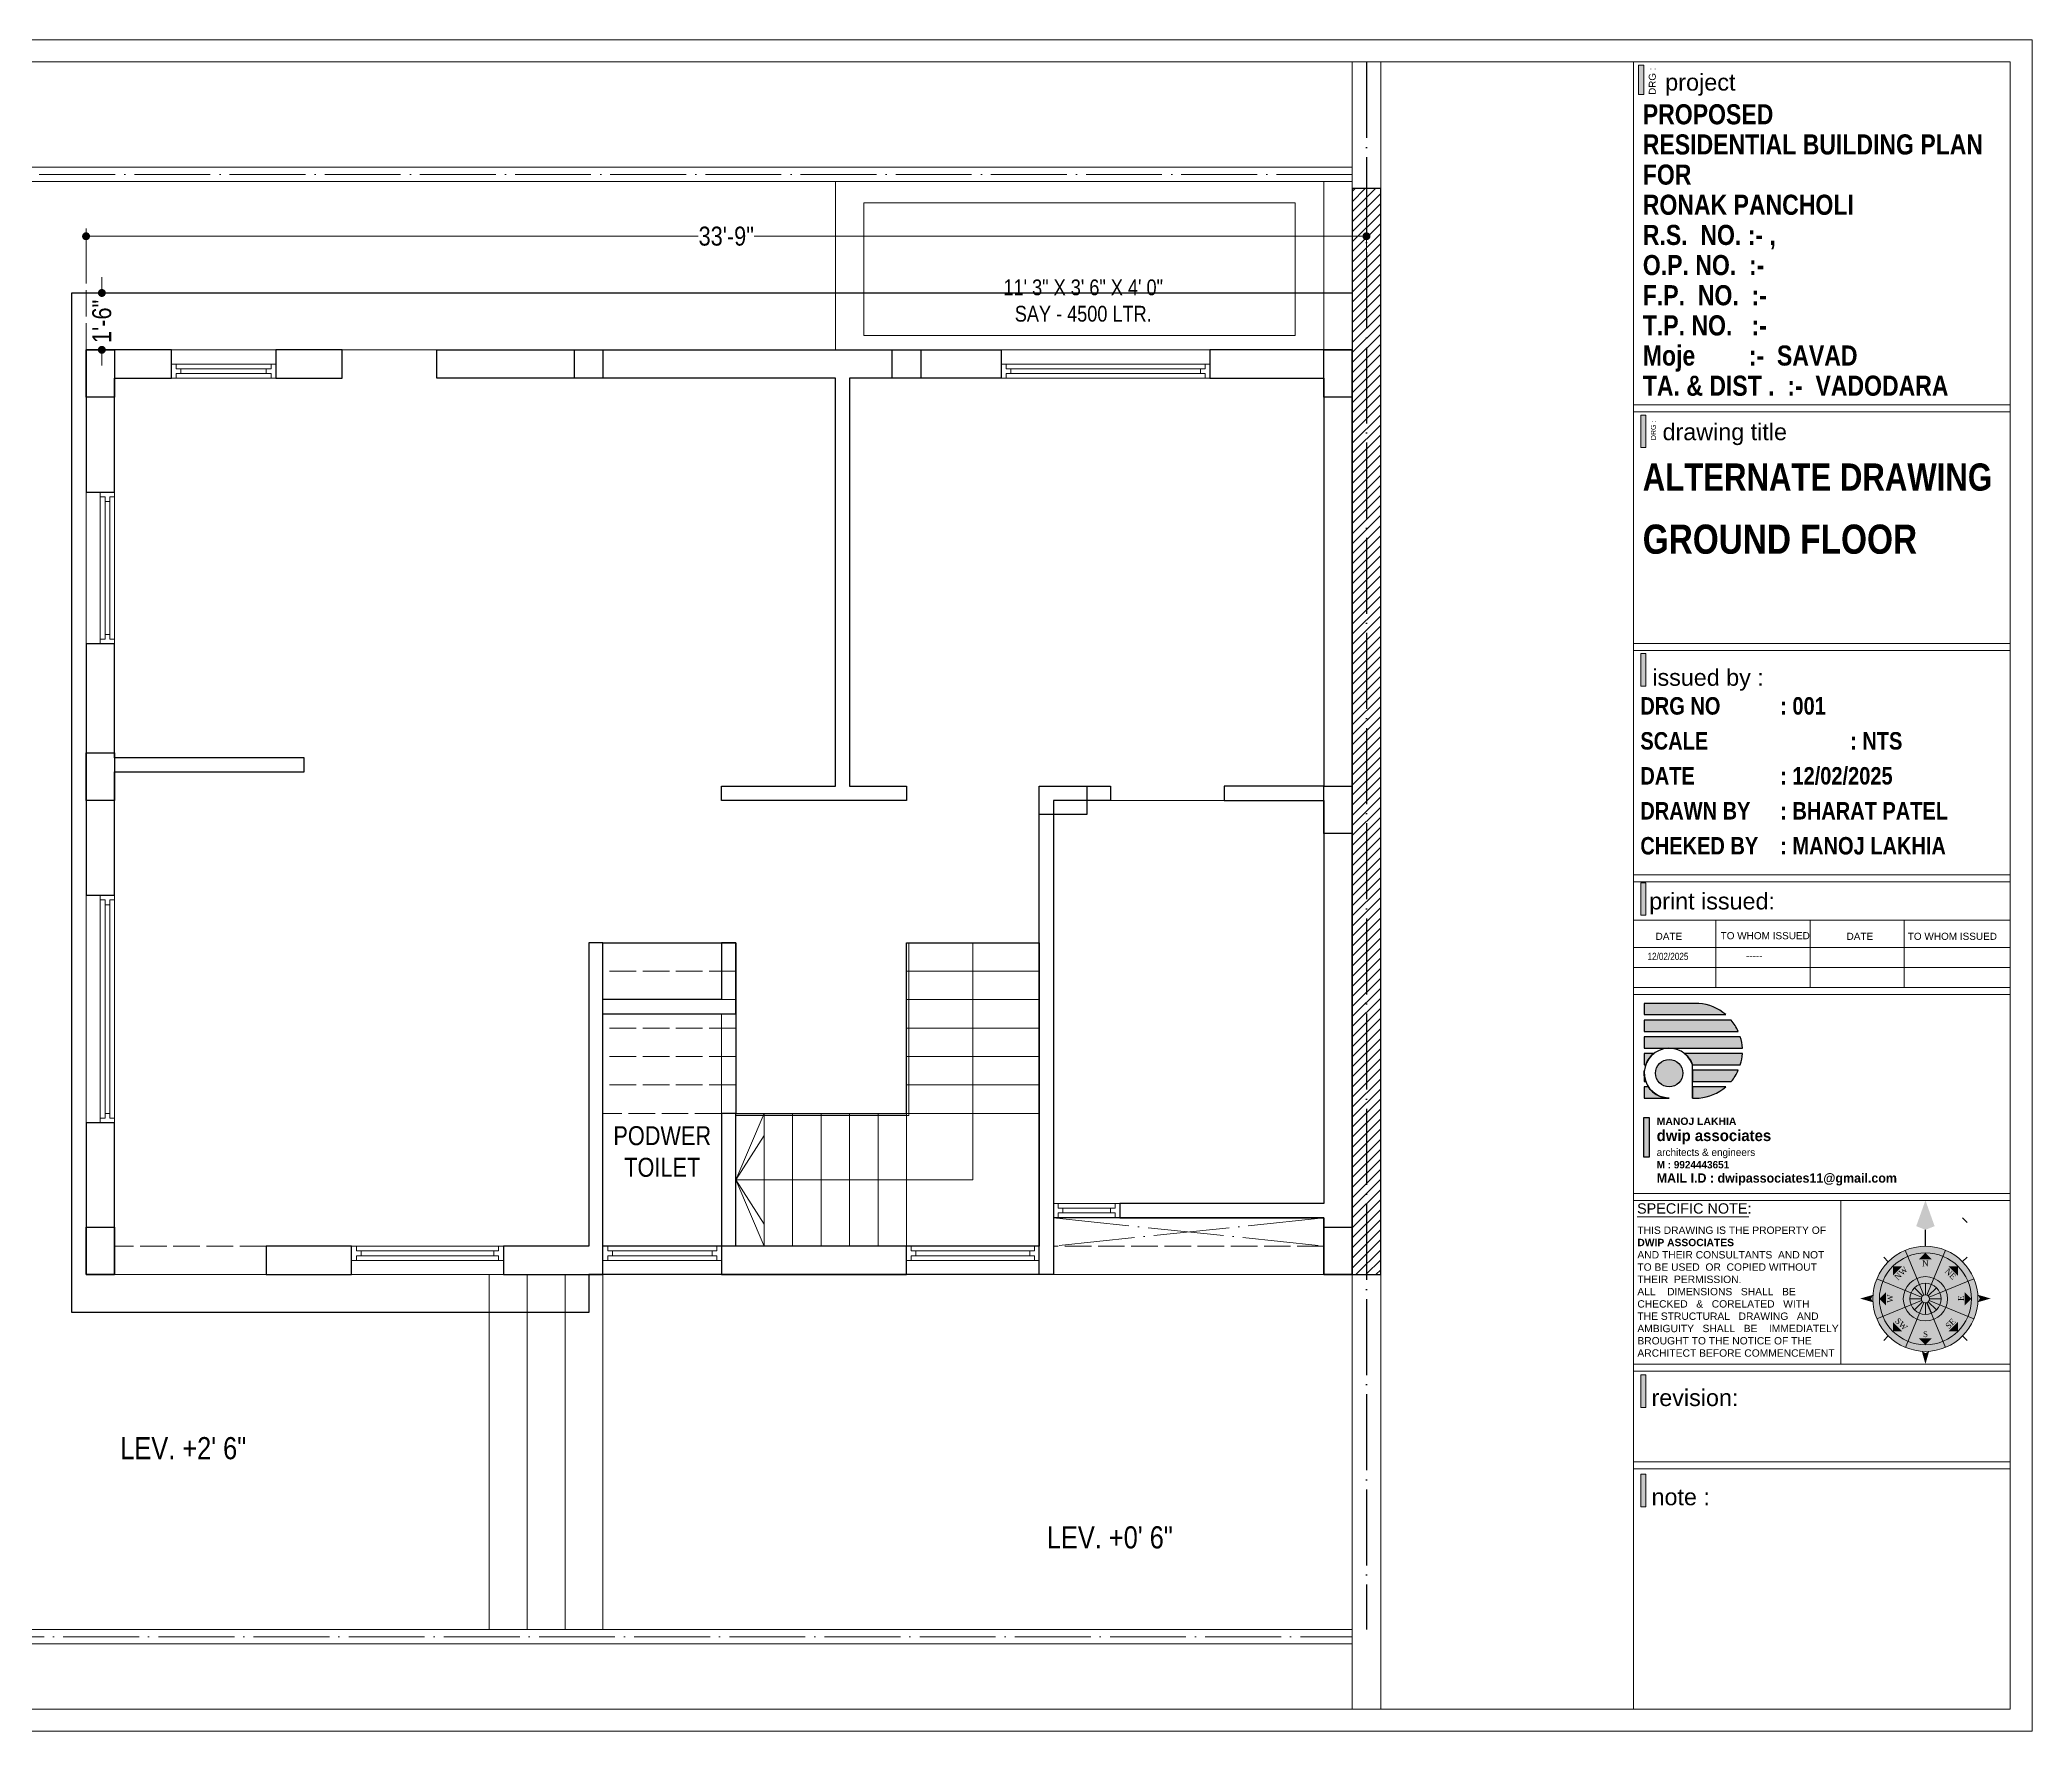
# Model space of a CAD drawing. Header units: millimetres. Extents: x 56222 to 152663, y -171621 to -121287.
# Drawn here: x 147988 to 148618, y -168830 to -168295 of the extents above; entities that cross this region are included whole.
import ezdxf
from ezdxf.enums import TextEntityAlignment as Align

# ---------------------------------------------------------------- set-up
doc = ezdxf.new("R2010")
doc.units = ezdxf.units.MM
doc.header["$MEASUREMENT"] = 0
doc.header["$PDMODE"] = 35
doc.linetypes.add('ACAD_ISO02W100', pattern=[15, 12, -3])
doc.linetypes.add('ACAD_ISO04W100', pattern=[30, 24, -3, 0, -3])
doc.layers.get('Defpoints').update_dxf_attribs({"color": 220})
for name, color, linetype, lineweight in [('CENTERLINE ( COLUMN ) ~ DIM', 7, 'Continuous', 9), ('COLUMN', 1, 'Continuous', 30), ('ELEVATION ( SPIRAL STAIR )', 250, 'Continuous', 9), ('FIRST FLOOR', 7, 'Continuous', 9), ('GROUND FLOOR', 7, 'Continuous', 9), ('GROUND FLOOR  ( HATCH )', 251, 'Continuous', 9), ('GROUND FLOOR  ( PLINE )', 251, 'Continuous', 30), ('GROUND FLOOR ( DW_RAIL )', 7, 'Continuous', 9), ('GROUND FLOOR ( STAIR )', 251, 'Continuous', 9), ('plot boundary', 26, 'Continuous', 30), ('STAIRCASE', 45, 'Continuous', 25), ('X_PLOT', 1, 'Continuous', 9), ('X_SHEET', 7, 'Continuous', 9)]:
    doc.layers.add(name, color=color, linetype=linetype, lineweight=lineweight)
doc.layers.add('GROUND FLOOR  ( Text )', color=251, linetype='Continuous')
doc.layers.add('XX~SLAB ( PLINE )', color=251, linetype='Continuous', plot=False)
doc.styles.add("AR_0'-0", font='arial.ttf')
doc.styles.add('AR_6', font='arial.ttf', dxfattribs={"height": 6})
doc.styles.add('Cn BT~6', font='swissc.ttf', dxfattribs={"height": 6})
doc.styles.add("Cn_BT_0'-0", font='swissc.ttf')
doc.styles.add('DUTCH801', font='dutcheb.ttf', dxfattribs={"height": 6.5})
doc.styles.add('KATHA', font='swissc.ttf')
doc.styles.get("Standard").update_dxf_attribs({"font": 'arial.ttf', "height": 6})
doc.dimstyles.new('Cn BT~6', dxfattribs={"dimtxt": 0.18, "dimasz": 2.5, "dimexe": 2.5, "dimexo": 0, "dimgap": 0.09, "dimtad": 0, "dimdec": 3, "dimzin": 3, "dimdsep": 46, "dimlunit": 4, "dimtxsty": 'Cn BT~6', "dimblk": 'DOT', "dimcen": 0.09, "dimdle": 2, "dimclrd": 250, "dimclre": 250, "dimclrt": 5, "dimadec": 0, "dimazin": 0, "dimtfac": 0.75, "dimtdec": 3, "dimtofl": 0, "dimtmove": 0, "dimatfit": 3, "dimfxl": 1, "dimtolj": 1, "dimtzin": 0, "dimlwd": 15, "dimlwe": 15, "dimarcsym": 0})

# ---------------------------------------------------------------- blocks, each defined once
blk = doc.blocks.new('NORTH')
h = blk.add_hatch(color=9)
h.set_gradient(color1=(201, 201, 201), color2=(237, 237, 237), one_color=1, tint=0.93, name='SPHERICAL')
edge = h.paths.add_edge_path()
edge.add_arc((329168.36, -156620.06), 24.14, 0, 360)
at = {"layer": 'X_SHEET'}
for color, points in [(224, [(329168.39, -156574.83), (329168.37, -156588.36), (329164.15, -156586.66)]), (230, [(329172.6, -156586.67), (329168.37, -156588.36), (329168.39, -156574.83)]), (47, [(329153.43, -156609.39), (329153.44, -156605.09), (329157.74, -156605.09)]), (47, [(329165.31, -156601.96), (329168.36, -156598.92), (329171.4, -156601.97)]), (47, [(329179.03, -156605.13), (329183.33, -156605.13), (329183.33, -156609.44)]), (224, [(329143.42, -156619.93), (329144.27, -156618.24), (329138.35, -156619.94)]), (230, [(329144.27, -156621.62), (329143.42, -156619.93), (329138.35, -156619.94)]), (47, [(329147.22, -156620.03), (329150.27, -156616.99), (329150.26, -156623.08)]), (47, [(329186.45, -156623.1), (329186.46, -156617.01), (329189.5, -156620.06)]), (230, [(329192.45, -156621.62), (329193.3, -156619.93), (329198.37, -156619.94)]), (224, [(329193.3, -156619.93), (329192.46, -156618.24), (329198.37, -156619.94)]), (47, [(329153.39, -156634.98), (329153.4, -156630.68), (329157.7, -156634.99)]), (47, [(329178.98, -156635.02), (329183.29, -156630.72), (329183.29, -156635.03)]), (47, [(329171.38, -156638.16), (329165.29, -156638.15), (329168.33, -156641.2)]), (230, [(329166.68, -156644.13), (329168.37, -156644.98), (329168.36, -156650.06)]), (224, [(329168.37, -156644.98), (329170.06, -156644.14), (329168.36, -156650.06)])]:
    blk.add_hatch(color=color, dxfattribs=at).paths.add_polyline_path(points)
at = {"color": 254, "lineweight": 5}
for p, q in [((329185.43, -156582.85), (329187.55, -156584.97)), ((329168.36, -156618.18), (329168.36, -156612.88)), ((329166.49, -156620.06), (329161.19, -156620.06)), ((329167.03, -156618.73), (329163.29, -156614.98)), ((329167.03, -156621.39), (329163.29, -156625.13)), ((329168.36, -156621.93), (329168.36, -156627.23)), ((329169.69, -156618.73), (329173.44, -156614.98)), ((329169.69, -156621.39), (329173.44, -156625.13)), ((329170.24, -156620.06), (329175.54, -156620.06))]:
    blk.add_line(p, q, dxfattribs=at)
at = {"color": 250, "lineweight": 9}
for p, q in [((329151.3, -156602.99), (329149.18, -156600.87)), ((329167.64, -156618.32), (329159.12, -156597.75)), ((329169.08, -156618.32), (329177.6, -156597.75)), ((329185.43, -156602.99), (329187.55, -156600.87)), ((329146.06, -156610.82), (329166.63, -156619.34)), ((329170.1, -156619.34), (329190.67, -156610.82)), ((329146.06, -156629.3), (329166.63, -156620.78)), ((329159.12, -156642.36), (329167.64, -156621.79)), ((329177.6, -156642.36), (329169.08, -156621.79)), ((329170.1, -156620.78), (329190.67, -156629.3)), ((329151.3, -156637.13), (329149.18, -156639.25)), ((329185.43, -156637.13), (329187.55, -156639.25))]:
    blk.add_line(p, q, dxfattribs=at)
at = {"color": 1}
blk.add_line((329171.11, -156626.69), (329169.08, -156621.79), dxfattribs=at)
at = {"lineweight": 9}
for radius in [24.14, 21.14, 10.18, 7.18, 1.88]:
    blk.add_circle((329168.36, -156620.06), radius, dxfattribs=at)
at = {"layer": 'X_SHEET', "color": 29, "linetype": 'Continuous', "lineweight": 25}
blk.add_line((329168.36, -156595.92), (329168.37, -156588.36), dxfattribs=at)
at = {"layer": 'X_SHEET', "color": 26, "linetype": 'ByBlock', "lineweight": -2, "style": 'DUTCH801'}
for s, rotation, p in [('NW', 44.9141, (329156.19, -156607.39)), ('N', 359.9141, (329168.3, -156602.36)), ('SE', 44.9141, (329178.93, -156630.51)), ('S', 359.9141, (329168.41, -156634.95))]:
    blk.add_text(s, height=2.7, rotation=rotation, dxfattribs=at).set_placement(p, align=Align.TOP_CENTER)
for s, rotation, p in [('NE', 314.9141, (329178.93, -156609.55)), ('W', 89.9141, (329153.45, -156619.96)), ('E', 89.9141, (329186.06, -156619.76)), ('SW', 314.9141, (329156.33, -156632.65))]:
    blk.add_text(s, height=2.7, rotation=rotation, dxfattribs=at).set_placement(p, align=Align.CENTER)
blk = doc.blocks.new('logo')
at = {"layer": 'STAIRCASE', "linetype": 'Continuous', "ltscale": 15}
h = blk.add_hatch(color=0, dxfattribs=at)
edge = h.paths.add_edge_path()
edge.add_line((52190.2, -8438.8), (52131.5, -8438.8))
edge.add_line((52131.5, -8438.8), (52131.5, -8450.8))
edge.add_line((52131.5, -8450.8), (52219.1, -8450.8))
edge.add_arc((52186.1, -8489.7), 51, 49.5898, 85.3906)
edge = h.paths.add_edge_path()
edge.add_line((52225, -8456.8), (52131.5, -8456.8))
edge.add_line((52131.5, -8456.8), (52131.5, -8468.8))
edge.add_line((52131.5, -8468.8), (52232.6, -8468.8))
edge.add_arc((52186.1, -8489.7), 51, 24.196, 40.1809)
edge = h.paths.add_edge_path()
edge.add_line((52234.8, -8474.7), (52131.5, -8474.7))
edge.add_line((52131.5, -8474.7), (52131.5, -8486.7))
edge.add_line((52131.5, -8486.7), (52237, -8486.7))
edge.add_arc((52186.1, -8489.7), 51, 3.3421, 17.076)
edge = h.paths.add_edge_path()
edge.add_line((52237, -8492.6), (52174.8, -8492.6))
edge.add_arc((52158.3, -8513.7), 26.8, 19.8001, 51.8901, ccw=False)
edge.add_line((52183.5, -8504.6), (52234.8, -8504.6))
edge.add_arc((52186.1, -8489.7), 51, 342.9464, 356.6794)
edge = h.paths.add_edge_path()
edge.add_line((52232.6, -8510.5), (52183.5, -8510.5))
edge.add_line((52183.5, -8510.5), (52183.5, -8522.5))
edge.add_line((52183.5, -8522.5), (52225.1, -8522.5))
edge.add_arc((52186.1, -8489.7), 51, 319.8472, 335.8275)
edge = h.paths.add_edge_path()
edge.add_line((52219.2, -8528.5), (52183.5, -8528.5))
edge.add_line((52183.5, -8528.5), (52183.5, -8540.5))
edge.add_line((52183.5, -8540.5), (52190.4, -8540.5))
edge.add_arc((52186.1, -8489.7), 51, 274.8693, 310.4434)
edge = h.paths.add_edge_path()
edge.add_line((52136, -8528.5), (52131.5, -8528.5))
edge.add_line((52131.5, -8528.5), (52131.5, -8540.5))
edge.add_line((52131.5, -8540.5), (52158.3, -8540.5))
edge.add_arc((52158.3, -8513.7), 26.8, 213.4982, 270, ccw=False)
edge = h.paths.add_edge_path()
edge.add_line((52131.5, -8513.7), (52131.5, -8522.5))
edge.add_line((52131.5, -8522.5), (52133, -8522.5))
edge.add_arc((52158.3, -8513.7), 26.8, 180, 199.307, ccw=False)
edge = h.paths.add_edge_path()
edge.add_line((52131.7, -8510.5), (52131.5, -8510.5))
edge.add_line((52131.5, -8510.5), (52131.5, -8513.7))
edge.add_arc((52158.3, -8513.7), 26.8, 173.2545, 180, ccw=False)
edge = h.paths.add_edge_path()
edge.add_line((52141.8, -8492.6), (52131.5, -8492.6))
edge.add_line((52131.5, -8492.6), (52131.5, -8504.6))
edge.add_line((52131.5, -8504.6), (52133.1, -8504.6))
edge.add_arc((52158.3, -8513.7), 26.8, 128.1099, 160.1999, ccw=False)
edge = h.paths.add_edge_path()
edge.add_arc((52158.3, -8513.7), 14.8, 0, 360)
at = {"layer": 'STAIRCASE', "color": 0, "linetype": 'Continuous', "ltscale": 15}
blk.add_line((52183.5, -8540.5), (52183.5, -8504.6), dxfattribs=at)
for points in [[(52190.2, -8438.8), (52131.5, -8438.8), (52131.5, -8450.8), (52219.1, -8450.8, 0.157494)], [(52225, -8456.8), (52131.5, -8456.8), (52131.5, -8468.8), (52232.6, -8468.8, 0.06986)], [(52234.8, -8474.7), (52131.5, -8474.7), (52131.5, -8486.7), (52237, -8486.7, 0.059998)], [(52141.8, -8492.6), (52131.5, -8492.6), (52131.5, -8504.6), (52133.1, -8504.6, -0.140942)], [(52237, -8492.6), (52174.8, -8492.6, -0.140942), (52183.5, -8504.6), (52234.8, -8504.6, 0.059993)], [(52131.7, -8510.5), (52131.5, -8510.5), (52131.5, -8513.7, -0.029441)], [(52131.5, -8513.7), (52131.5, -8522.5), (52133, -8522.5, -0.084443)], [(52232.6, -8510.5), (52183.5, -8510.5), (52183.5, -8522.5), (52225.1, -8522.5, 0.069841)], [(52136, -8528.5), (52131.5, -8528.5), (52131.5, -8540.5), (52158.3, -8540.5, -0.251655)], [(52219.2, -8528.5), (52183.5, -8528.5), (52183.5, -8540.5), (52190.4, -8540.5, 0.15648)]]:
    blk.add_lwpolyline(points, format="xyb", close=True, dxfattribs=at)
blk.add_circle((52158.3, -8513.7), 14.8, dxfattribs=at)
blk.add_arc((52158.3, -8513.7), 26.8, 19.8001, 270, dxfattribs=at)
blk = doc.blocks.new('_Dot')
at = {"color": 0, "linetype": 'ByBlock', "lineweight": -2}
blk.add_line((-0.5, 0), (-1, 0), dxfattribs=at)
at = {"color": 0, "linetype": 'ByBlock', "const_width": 0.5}
blk.add_lwpolyline([(-0.25, 0, 1), (0.25, 0, 1)], format="xyb", close=True, dxfattribs=at)
blk = doc.blocks.new('*D127')
at = {"layer": 'CENTERLINE ( COLUMN ) ~ DIM', "color": 250, "lineweight": 15, "transparency": 16777216}
for p, q in [((148002.62, -168369.2), (148002.62, -168354.77)), ((148005.12, -168357.27), (148196.28, -168357.27)), ((148405.12, -168357.27), (148213.97, -168357.27)), ((148407.62, -168369.2), (148407.62, -168354.77))]:
    blk.add_line(p, q, dxfattribs=at)
at = {"layer": 'Defpoints', "color": 0, "transparency": 16777216}
for p in [(148407.62, -168357.27), (148002.62, -168369.2), (148407.62, -168369.2)]:
    blk.add_point(p, dxfattribs=at)
at = {"layer": 'CENTERLINE ( COLUMN ) ~ DIM', "color": 250, "lineweight": 15, "transparency": 16777216, "xscale": 2.5, "yscale": 2.5, "zscale": 2.5, "rotation": 180}
blk.add_blockref('_Dot', (148002.62, -168357.27), dxfattribs=at)
at = {"layer": 'CENTERLINE ( COLUMN ) ~ DIM', "color": 250, "lineweight": 15, "transparency": 16777216, "xscale": 2.5, "yscale": 2.5, "zscale": 2.5}
blk.add_blockref('_Dot', (148407.62, -168357.27), dxfattribs=at)
at = {"layer": 'CENTERLINE ( COLUMN ) ~ DIM', "color": 5, "transparency": 16777216, "insert": (148205.12, -168357.27), "char_height": 6, "attachment_point": 5, "style": 'Cn BT~6'}
blk.add_mtext('\\A1;33\'-9"', dxfattribs=at)
blk = doc.blocks.new('*D128')
at = {"layer": 'Defpoints', "color": 0, "transparency": 16777216}
for p in [(148002.62, -168375.2), (148002.62, -168393.2), (148007.62, -168393.2)]:
    blk.add_point(p, dxfattribs=at)
at = {"layer": 'ELEVATION ( SPIRAL STAIR )', "color": 250, "lineweight": 15, "transparency": 16777216}
for p, q in [((148007.62, -168372.7), (148007.62, -168370.2)), ((148002.62, -168375.2), (148010.12, -168375.2)), ((148002.62, -168393.2), (148010.12, -168393.2)), ((148007.62, -168395.7), (148007.62, -168398.2))]:
    blk.add_line(p, q, dxfattribs=at)
at = {"layer": 'ELEVATION ( SPIRAL STAIR )', "color": 250, "lineweight": 15, "transparency": 16777216, "xscale": 2.5, "yscale": 2.5, "zscale": 2.5}
for p, rotation in [((148007.62, -168375.2), 270), ((148007.62, -168393.2), 90)]:
    blk.add_blockref('_Dot', p, dxfattribs=dict(at, rotation=rotation))
at = {"layer": 'ELEVATION ( SPIRAL STAIR )', "color": 5, "transparency": 16777216, "insert": (148007.62, -168384.2), "char_height": 6, "attachment_point": 5, "rotation": 90, "style": 'Cn BT~6'}
blk.add_mtext('\\A1;1\'-6"', dxfattribs=at)

msp = doc.modelspace()

# ---------------------------------------------------------------- hatches: boundary and pattern name
at = {"layer": 'GROUND FLOOR  ( HATCH )'}
h = msp.add_hatch(dxfattribs=at)
h.set_pattern_fill('ANSI31', color=6, scale=18, style=0)
h.set_pattern_definition([(45, (31871.4377, -6066.524), (-1.590990258, 1.590990258), [])])
h.paths.add_polyline_path([(148412.1236, -168342.1984), (148403.1237, -168342.1984), (148403.1237, -168685.6984), (148412.1236, -168685.6984)])
at = {"layer": 'STAIRCASE', "linetype": 'Continuous', "ltscale": 15}
msp.add_hatch(color=251, dxfattribs=at).paths.add_polyline_path([(148495.3636, -168635.9996), (148497.0845, -168635.9996), (148497.0845, -168648.5849), (148495.3636, -168648.5849)])
at = {"layer": 'X_SHEET', "ltscale": 0.25}
h = msp.add_hatch(color=0, dxfattribs=at)
h.dxf.hatch_style = 1
h.paths.add_polyline_path([(148495.9915, -168413.8262), (148494.3894, -168413.8262), (148494.3894, -168424.1304), (148495.9915, -168424.1304)])
h = msp.add_hatch(color=0, dxfattribs=at)
h.dxf.hatch_style = 1
h.paths.add_polyline_path([(148495.9916, -168489.2648), (148494.3895, -168489.2648), (148494.3895, -168499.569), (148495.9916, -168499.569)])
h = msp.add_hatch(color=0, dxfattribs=at)
h.dxf.hatch_style = 1
h.paths.add_polyline_path([(148495.9881, -168561.7377), (148494.3861, -168561.7377), (148494.3861, -168572.0419), (148495.9881, -168572.0419)])
h = msp.add_hatch(color=0, dxfattribs=at)
h.dxf.hatch_style = 1
h.paths.add_polyline_path([(148495.9915, -168717.4282), (148494.3895, -168717.4282), (148494.3895, -168727.7324), (148495.9915, -168727.7324)])
h = msp.add_hatch(color=0, dxfattribs=at)
h.dxf.hatch_style = 1
h.paths.add_polyline_path([(148495.9914, -168748.8012), (148494.3894, -168748.8012), (148494.3894, -168759.1054), (148495.9914, -168759.1054)])

# ---------------------------------------------------------------- linework, layer by layer
at = {"layer": 'COLUMN'}
for points in [[(148002.6236, -168393.1984), (148011.6236, -168393.1984), (148011.6236, -168408.1984), (148002.6236, -168408.1984)], [(148157.1236, -168393.1984), (148166.1236, -168393.1984), (148166.1236, -168402.1984), (148157.1236, -168402.1984)], [(148257.6236, -168393.1984), (148266.6236, -168393.1984), (148266.6236, -168402.1984), (148257.6236, -168402.1984)], [(148394.1236, -168393.1984), (148403.1236, -168393.1984), (148403.1236, -168408.1984), (148394.1236, -168408.1984)], [(148002.6236, -168520.6984), (148011.6236, -168520.6984), (148011.6236, -168535.6984), (148002.6236, -168535.6984)], [(148319.1236, -168531.1984), (148319.1236, -168540.1984), (148304.1236, -168540.1984), (148304.1236, -168531.1984)], [(148394.1236, -168531.1984), (148403.1236, -168531.1984), (148403.1236, -168546.1984), (148394.1236, -168546.1984)], [(148002.6236, -168670.6984), (148011.6236, -168670.6984), (148011.6236, -168685.6984), (148002.6236, -168685.6984)], [(148394.1236, -168670.6984), (148403.1236, -168670.6984), (148403.1236, -168685.6984), (148394.1236, -168685.6984)]]:
    msp.add_lwpolyline(points, close=True, dxfattribs=at)
at = {"layer": 'FIRST FLOOR', "color": 1}
for points in [[(148394.1236, -168339.9484), (148239.6236, -168339.9484), (148239.6236, -168393.1984), (148394.1236, -168393.1984)], [(148385.1236, -168346.6984), (148248.6236, -168346.6984), (148248.6236, -168388.6984), (148385.1236, -168388.6984)]]:
    msp.add_lwpolyline(points, close=True, dxfattribs=at)
at = {"layer": 'GROUND FLOOR'}
for p, q in [((148403.1236, -168302.1495), (148403.1236, -168823.0823)), ((148403.1237, -168302.1495), (148403.1237, -168393.1984)), ((148412.1237, -168302.1495), (148412.1237, -168823.0823)), ((147902.8736, -168335.4484), (148403.1236, -168335.4484)), ((147907.3736, -168339.9484), (148403.1236, -168339.9484)), ((148002.6236, -168393.1984), (148002.6236, -168685.6984)), ((148403.1236, -168393.1984), (148002.6236, -168393.1984)), ((148029.6236, -168393.1984), (148029.6236, -168402.1984)), ((148062.6236, -168393.1984), (148062.6236, -168402.1984)), ((148083.6236, -168393.1984), (148083.6236, -168402.1984)), ((148113.6236, -168393.1984), (148113.6236, -168402.1984)), ((148292.1236, -168393.1984), (148292.1236, -168402.1984)), ((148358.1236, -168393.1984), (148358.1236, -168402.1984)), ((148011.6236, -168402.1984), (148011.6236, -168522.1984)), ((148083.6236, -168402.1984), (148011.6236, -168402.1984)), ((148239.6236, -168402.1984), (148113.6236, -168402.1984)), ((148239.6236, -168402.1984), (148239.6236, -168531.1984)), ((148394.1236, -168402.1984), (148244.1236, -168402.1984)), ((148244.1236, -168402.1984), (148244.1236, -168531.1984)), ((148394.1236, -168402.1984), (148394.1236, -168531.1984)), ((148011.6236, -168438.1984), (148002.6236, -168438.1984)), ((148011.6236, -168486.1984), (148002.6236, -168486.1984)), ((148071.6236, -168522.1984), (148011.6236, -168522.1984)), ((148071.6236, -168522.1984), (148071.6236, -168526.6984)), ((148011.6236, -168526.6984), (148011.6236, -168685.6984)), ((148071.6236, -168526.6984), (148011.6236, -168526.6984)), ((148239.6236, -168531.1984), (148203.6236, -168531.1984)), ((148203.6236, -168535.6984), (148203.6236, -168531.1984)), ((148244.1236, -168531.1984), (148262.1236, -168531.1984)), ((148262.1236, -168531.1984), (148262.1236, -168535.6984)), ((148304.1236, -168531.1984), (148304.1236, -168685.6984)), ((148326.6236, -168531.1984), (148304.1236, -168531.1984)), ((148326.6236, -168531.1984), (148326.6236, -168535.6984)), ((148394.1236, -168531.1984), (148362.6236, -168531.1984)), ((148362.6236, -168531.1984), (148362.6236, -168535.6984)), ((148262.1236, -168535.6984), (148203.6236, -168535.6984)), ((148308.6236, -168535.6984), (148308.6236, -168685.6984)), ((148394.1236, -168535.6984), (148308.6236, -168535.6984)), ((148394.1236, -168535.6984), (148394.1236, -168663.1984)), ((148011.6236, -168565.6984), (148002.6236, -168565.6984)), ((148203.6236, -168598.6984), (148203.6236, -168580.6984)), ((148208.1236, -168603.1984), (148208.1236, -168580.6984)), ((148203.6236, -168685.6984), (148203.6236, -168603.1984)), ((148208.1236, -168676.6984), (148208.1236, -168634.6984)), ((148011.6236, -168637.6984), (148002.6236, -168637.6984)), ((148308.6236, -168663.1984), (148394.1236, -168663.1984)), ((148329.6236, -168663.1984), (148329.6236, -168667.6984)), ((148308.6236, -168667.6984), (148394.1236, -168667.6984)), ((148394.1236, -168667.6984), (148394.1236, -168685.6984)), ((148161.6236, -168676.6984), (148059.6236, -168676.6984)), ((148059.6236, -168676.6984), (148059.6236, -168685.6984)), ((148086.6236, -168685.6984), (148086.6236, -168676.6984)), ((148134.6236, -168685.6984), (148134.6236, -168676.6984)), ((148304.1236, -168676.6984), (148166.1236, -168676.6984)), ((148262.1236, -168676.6984), (148262.1236, -168685.6984)), ((148403.1236, -168685.6984), (148002.6236, -168685.6984)), ((148130.1236, -168685.6984), (148130.1236, -168797.9484)), ((148142.1236, -168685.6984), (148142.1236, -168797.9484)), ((148154.1236, -168685.6984), (148154.1236, -168797.9484)), ((148166.1236, -168685.6984), (148166.1236, -168797.9484)), ((147907.3736, -168797.9484), (148403.1236, -168797.9484)), ((147902.8736, -168802.4484), (148403.1236, -168802.4484))]:
    msp.add_line(p, q, dxfattribs=at)
at = {"layer": 'GROUND FLOOR', "color": 1, "linetype": 'ACAD_ISO04W100'}
for p, q in [((148407.6237, -168302.1495), (148407.6237, -168685.6984)), ((148308.6236, -168667.6984), (148394.1236, -168676.6984)), ((148394.1236, -168667.6984), (148308.6236, -168676.6984))]:
    msp.add_line(p, q, dxfattribs=at)
at = {"layer": 'GROUND FLOOR', "linetype": 'ACAD_ISO02W100', "ltscale": 0.7}
for p, q in [((148002.6236, -168393.1984), (148002.6236, -168369.1984)), ((148059.6236, -168676.6984), (148011.6236, -168676.6984)), ((148394.1236, -168676.6984), (148308.6236, -168676.6984))]:
    msp.add_line(p, q, dxfattribs=at)
at = {"layer": 'GROUND FLOOR', "color": 5}
msp.add_line((148208.1236, -168603.1984), (148166.1236, -168603.1984), dxfattribs=at)
at = {"layer": 'GROUND FLOOR', "color": 1, "linetype": 'ACAD_ISO04W100'}
msp.add_lwpolyline([(148403.1236, -168337.6984), (147905.1236, -168337.6984), (147905.1236, -168800.1984), (148403.1236, -168800.1984)], dxfattribs=at)
at = {"layer": 'GROUND FLOOR', "color": 6, "lineweight": 30}
msp.add_lwpolyline([(148412.1236, -168342.1984), (148403.1237, -168342.1984), (148403.1237, -168685.6984), (148412.1236, -168685.6984)], close=True, dxfattribs=at)
at = {"layer": 'GROUND FLOOR', "color": 1, "linetype": 'ACAD_ISO02W100', "ltscale": 0.7}
msp.add_lwpolyline([(148161.6236, -168685.6984), (148161.6236, -168697.6984), (147998.1236, -168697.6984), (147998.1236, -168375.1984), (148403.1236, -168375.1984)], dxfattribs=at)
at = {"layer": 'GROUND FLOOR'}
msp.add_lwpolyline([(148262.1236, -168580.6984), (148262.1236, -168634.6984), (148208.1236, -168634.6984)], dxfattribs=at)
at = {"layer": 'GROUND FLOOR  ( PLINE )'}
for points in [[(148029.6236, -168393.1984), (148002.6236, -168393.1984), (148002.6236, -168438.1984), (148011.6236, -168438.1984), (148011.6236, -168402.1984), (148029.6236, -168402.1984)], [(148083.6236, -168393.1984), (148062.6236, -168393.1984), (148062.6236, -168402.1984), (148083.6236, -168402.1984)], [(148113.6236, -168393.1984), (148292.1236, -168393.1984), (148292.1236, -168402.1984), (148244.1236, -168402.1984), (148244.1236, -168531.1984), (148262.1236, -168531.1984), (148262.1236, -168535.6984), (148203.6236, -168535.6984), (148203.6236, -168531.1984), (148239.6236, -168531.1984), (148239.6236, -168402.1984), (148113.6236, -168402.1984)], [(148403.1236, -168393.1984), (148358.1236, -168393.1984), (148358.1236, -168402.1984), (148394.1236, -168402.1984), (148394.1236, -168531.1984), (148362.6236, -168531.1984), (148362.6236, -168535.6984), (148394.1236, -168535.6984), (148394.1236, -168663.1984), (148329.6236, -168663.1984), (148329.6236, -168667.6984), (148394.1236, -168667.6984), (148394.1236, -168685.6984), (148403.1236, -168685.6984)], [(148011.6236, -168526.6984), (148071.6236, -168526.6984), (148071.6236, -168522.1984), (148011.6236, -168522.1984), (148011.6236, -168486.1984), (148002.6236, -168486.1984), (148002.6236, -168565.6984), (148011.6236, -168565.6984)], [(148304.1236, -168531.1984), (148326.6236, -168531.1984), (148326.6236, -168535.6984), (148308.6236, -168535.6984), (148308.6236, -168685.6984), (148304.1236, -168685.6984)], [(148166.1236, -168603.1984), (148208.1236, -168603.1984), (148208.1236, -168580.6984), (148203.6236, -168580.6984), (148203.6236, -168598.6984), (148166.1236, -168598.6984), (148166.1236, -168580.6984), (148161.6236, -168580.6984), (148161.6236, -168676.6984), (148134.6236, -168676.6984), (148134.6236, -168685.6984), (148166.1236, -168685.6984)], [(148262.1236, -168676.6984), (148208.1236, -168676.6984), (148208.1236, -168634.6984), (148203.6236, -168634.6984), (148203.6236, -168685.6984), (148262.1236, -168685.6984)], [(148011.6236, -168637.6984), (148002.6236, -168637.6984), (148002.6236, -168685.6984), (148011.6236, -168685.6984)], [(148086.6236, -168676.6984), (148059.6236, -168676.6984), (148059.6236, -168685.6984), (148086.6236, -168685.6984)]]:
    msp.add_lwpolyline(points, close=True, dxfattribs=at)
at = {"layer": 'GROUND FLOOR ( DW_RAIL )'}
for points in [[(148062.6236, -168397.6984), (148061.1236, -168397.6984), (148061.1236, -168399.1984), (148059.6236, -168399.1984), (148059.6236, -168400.6984), (148032.6236, -168400.6984), (148032.6236, -168399.1984), (148031.1236, -168399.1984), (148031.1236, -168397.6984), (148029.6236, -168397.6984), (148029.6236, -168402.1984), (148031.1236, -168402.1984), (148031.1236, -168400.6984), (148032.6236, -168400.6984), (148032.6236, -168399.1984), (148059.6236, -168399.1984), (148059.6236, -168400.6984), (148061.1236, -168400.6984), (148061.1236, -168402.1984), (148062.6236, -168402.1984), (148062.6236, -168397.6984), (148029.6236, -168397.6984), (148029.6236, -168402.1984), (148062.6236, -168402.1984)], [(148358.1236, -168397.6984), (148356.6236, -168397.6984), (148356.6236, -168399.1984), (148355.1236, -168399.1984), (148355.1236, -168400.6984), (148295.1236, -168400.6984), (148295.1236, -168399.1984), (148293.6236, -168399.1984), (148293.6236, -168397.6984), (148292.1236, -168397.6984), (148292.1236, -168402.1984), (148293.6236, -168402.1984), (148293.6236, -168400.6984), (148295.1236, -168400.6984), (148295.1236, -168399.1984), (148355.1236, -168399.1984), (148355.1236, -168400.6984), (148356.6236, -168400.6984), (148356.6236, -168402.1984), (148358.1236, -168402.1984), (148358.1236, -168397.6984), (148292.1236, -168397.6984), (148292.1236, -168402.1984), (148358.1236, -168402.1984)], [(148011.6236, -168486.1984), (148011.6236, -168484.6984), (148010.1236, -168484.6984), (148010.1236, -168483.1984), (148008.6236, -168483.1984), (148008.6236, -168441.1984), (148010.1236, -168441.1984), (148010.1236, -168439.6984), (148011.6236, -168439.6984), (148011.6236, -168438.1984), (148007.1236, -168438.1984), (148007.1236, -168439.6984), (148008.6236, -168439.6984), (148008.6236, -168441.1984), (148010.1236, -168441.1984), (148010.1236, -168483.1984), (148008.6236, -168483.1984), (148008.6236, -168484.6984), (148007.1236, -168484.6984), (148007.1236, -168486.1984), (148011.6236, -168486.1984), (148011.6236, -168438.1984), (148007.1236, -168438.1984), (148007.1236, -168486.1984)], [(148011.6236, -168637.6984), (148011.6236, -168636.1984), (148010.1236, -168636.1984), (148010.1236, -168634.6984), (148008.6236, -168634.6984), (148008.6236, -168568.6984), (148010.1236, -168568.6984), (148010.1236, -168567.1984), (148011.6236, -168567.1984), (148011.6236, -168565.6984), (148007.1236, -168565.6984), (148007.1236, -168567.1984), (148008.6236, -168567.1984), (148008.6236, -168568.6984), (148010.1236, -168568.6984), (148010.1236, -168634.6984), (148008.6236, -168634.6984), (148008.6236, -168636.1984), (148007.1236, -168636.1984), (148007.1236, -168637.6984), (148011.6236, -168637.6984), (148011.6236, -168565.6984), (148007.1236, -168565.6984), (148007.1236, -168637.6984)], [(148329.6236, -168663.1984), (148328.1236, -168663.1984), (148328.1236, -168664.6984), (148326.6236, -168664.6984), (148326.6236, -168666.1984), (148311.6236, -168666.1984), (148311.6236, -168664.6984), (148310.1236, -168664.6984), (148310.1236, -168663.1984), (148308.6236, -168663.1984), (148308.6236, -168667.6984), (148310.1236, -168667.6984), (148310.1236, -168666.1984), (148311.6236, -168666.1984), (148311.6236, -168664.6984), (148326.6236, -168664.6984), (148326.6236, -168666.1984), (148328.1236, -168666.1984), (148328.1236, -168667.6984), (148329.6236, -168667.6984), (148329.6236, -168663.1984), (148308.6236, -168663.1984), (148308.6236, -168667.6984), (148329.6236, -168667.6984)], [(148134.6236, -168676.6984), (148133.1236, -168676.6984), (148133.1236, -168678.1984), (148131.6236, -168678.1984), (148131.6236, -168679.6984), (148089.6236, -168679.6984), (148089.6236, -168678.1984), (148088.1236, -168678.1984), (148088.1236, -168676.6984), (148086.6236, -168676.6984), (148086.6236, -168681.1984), (148088.1236, -168681.1984), (148088.1236, -168679.6984), (148089.6236, -168679.6984), (148089.6236, -168678.1984), (148131.6236, -168678.1984), (148131.6236, -168679.6984), (148133.1236, -168679.6984), (148133.1236, -168681.1984), (148134.6236, -168681.1984), (148134.6236, -168676.6984), (148086.6236, -168676.6984), (148086.6236, -168681.1984), (148134.6236, -168681.1984)], [(148203.6236, -168676.6984), (148202.1236, -168676.6984), (148202.1236, -168678.1984), (148200.6236, -168678.1984), (148200.6236, -168679.6984), (148169.1236, -168679.6984), (148169.1236, -168678.1984), (148167.6236, -168678.1984), (148167.6236, -168676.6984), (148166.1236, -168676.6984), (148166.1236, -168681.1984), (148167.6236, -168681.1984), (148167.6236, -168679.6984), (148169.1236, -168679.6984), (148169.1236, -168678.1984), (148200.6236, -168678.1984), (148200.6236, -168679.6984), (148202.1236, -168679.6984), (148202.1236, -168681.1984), (148203.6236, -168681.1984), (148203.6236, -168676.6984), (148166.1236, -168676.6984), (148166.1236, -168681.1984), (148203.6236, -168681.1984)], [(148304.1236, -168676.6984), (148302.6236, -168676.6984), (148302.6236, -168678.1984), (148301.1236, -168678.1984), (148301.1236, -168679.6984), (148265.1236, -168679.6984), (148265.1236, -168678.1984), (148263.6236, -168678.1984), (148263.6236, -168676.6984), (148262.1236, -168676.6984), (148262.1236, -168681.1984), (148263.6236, -168681.1984), (148263.6236, -168679.6984), (148265.1236, -168679.6984), (148265.1236, -168678.1984), (148301.1236, -168678.1984), (148301.1236, -168679.6984), (148302.6236, -168679.6984), (148302.6236, -168681.1984), (148304.1236, -168681.1984), (148304.1236, -168676.6984), (148262.1236, -168676.6984), (148262.1236, -168681.1984), (148304.1236, -168681.1984)]]:
    msp.add_lwpolyline(points, close=True, dxfattribs=at)
at = {"layer": 'GROUND FLOOR ( STAIR )', "color": 5, "linetype": 'ACAD_ISO02W100', "ltscale": 0.7}
for p, q in [((148208.1236, -168580.6984), (148166.1236, -168580.6984)), ((148208.1236, -168589.6984), (148166.1236, -168589.6984)), ((148208.1236, -168598.6984), (148166.1236, -168598.6984)), ((148208.1236, -168603.1984), (148208.1236, -168634.6984)), ((148208.1236, -168607.6984), (148166.1236, -168607.6984)), ((148208.1236, -168616.6984), (148166.1236, -168616.6984)), ((148208.1236, -168625.6984), (148166.1236, -168625.6984)), ((148203.6236, -168634.6984), (148166.1236, -168634.6984))]:
    msp.add_line(p, q, dxfattribs=at)
at = {"layer": 'GROUND FLOOR ( STAIR )'}
for p, q in [((148304.1236, -168580.6984), (148262.1236, -168580.6984)), ((148262.1236, -168580.6984), (148262.1236, -168676.6984)), ((148304.1236, -168589.6984), (148262.1236, -168589.6984)), ((148304.1236, -168598.6984), (148262.1236, -168598.6984)), ((148304.1236, -168607.6984), (148262.1236, -168607.6984)), ((148304.1236, -168616.6984), (148262.1236, -168616.6984)), ((148304.1236, -168625.6984), (148262.1236, -168625.6984)), ((148304.1236, -168634.6984), (148208.1236, -168634.6984)), ((148217.1236, -168634.6984), (148217.1236, -168676.6984)), ((148226.1236, -168634.6984), (148226.1236, -168676.6984)), ((148235.1236, -168634.6984), (148235.1236, -168676.6984)), ((148244.1236, -168634.6984), (148244.1236, -168676.6984)), ((148253.1236, -168634.6984), (148253.1236, -168676.6984))]:
    msp.add_line(p, q, dxfattribs=at)
msp.add_lwpolyline([(148208.1236, -168655.6984), (148217.1236, -168634.6984), (148217.1236, -168641.6984), (148208.1236, -168655.6984), (148217.1236, -168676.6984), (148217.1236, -168669.6984), (148208.1236, -168655.6984), (148283.1236, -168655.6984), (148283.1236, -168580.6984)], dxfattribs=at)
msp.add_lwpolyline([(148208.1236, -168634.6984), (148262.1236, -168634.6984), (148262.1236, -168580.6984), (148262.8236, -168580.6984), (148262.8236, -168635.3984), (148208.1236, -168635.3984)], close=True, dxfattribs=at)
at = {"layer": 'plot boundary', "color": 251, "ltscale": 0.25}
msp.add_lwpolyline([(148495.3636, -168635.9996), (148497.0845, -168635.9996), (148497.0845, -168648.5849), (148495.3636, -168648.5849)], close=True, dxfattribs=at)
at = {"layer": 'X_PLOT', "linetype": 'ACAD_ISO04W100', "lineweight": 30}
msp.add_line((148407.6237, -168302.1495), (148407.6237, -168797.9484), dxfattribs=at)
at = {"layer": 'X_SHEET', "color": 0, "linetype": 'Continuous', "lineweight": 9}
for p, q in [((148492.0427, -168573.5604), (148611.1819, -168573.5604)), ((148518.1786, -168573.5604), (148518.1786, -168594.9252)), ((148547.9549, -168573.5604), (148547.9549, -168594.9252)), ((148577.7204, -168573.5604), (148577.7204, -168594.9252)), ((148611.1819, -168582.2147), (148492.0433, -168582.2147)), ((148611.1819, -168588.57), (148492.044, -168588.57))]:
    msp.add_line(p, q, dxfattribs=at)
at = {"layer": 'X_SHEET', "linetype": 'Continuous'}
msp.add_line((148493.2224, -168667.3776), (148528.5391, -168667.3776), dxfattribs=at)
at = {"layer": 'X_SHEET'}
for points in [[(148618.1853, -168830.0823), (147851.0369, -168830.0823), (147851.0369, -168295.1495), (148618.1853, -168295.1495)], [(148611.1853, -168823.0823), (147858.0369, -168823.0823), (147858.0369, -168302.1495), (148611.1853, -168302.1495)], [(148492.0447, -168410.6272), (148611.1853, -168410.6272), (148611.1853, -168302.1495), (148492.0447, -168302.1495)], [(148492.0447, -168302.1495), (148611.1853, -168302.1495), (148611.1854, -168823.0823), (148492.0448, -168823.0823)], [(148611.1853, -168412.8348), (148492.0447, -168412.8348), (148492.0447, -168486.0841), (148611.1853, -168486.0841)], [(148492.0447, -168488.2917), (148611.1853, -168488.2917), (148611.1853, -168559.2672), (148492.0447, -168559.2672)], [(148492.0447, -168594.9252), (148611.1819, -168594.9252), (148611.1819, -168561.4747), (148492.0447, -168561.4747)], [(148492.0447, -168597.1328), (148611.1853, -168597.1328), (148611.1853, -168660.0012), (148492.0447, -168660.0012)], [(148557.6857, -168713.9862), (148492.0447, -168713.9862), (148492.0447, -168662.2088), (148557.6857, -168662.2088)], [(148492.0447, -168713.9862), (148611.1853, -168713.9862), (148611.1853, -168662.2088), (148492.0447, -168662.2088)], [(148492.0447, -168716.1938), (148611.1853, -168716.1938), (148611.1853, -168744.8672), (148492.0447, -168744.8672)], [(148611.1852, -168747.0748), (148492.0447, -168747.0748), (148492.0449, -168823.0823), (148611.1854, -168823.0823)]]:
    msp.add_lwpolyline(points, close=True, dxfattribs=at)
at = {"layer": 'X_SHEET', "color": 0, "ltscale": 0.25}
for points in [[(148493.6978, -168303.2071), (148495.3338, -168303.2071), (148495.3338, -168312.416), (148493.6978, -168312.416)], [(148494.3894, -168413.8262), (148495.9915, -168413.8262), (148495.9915, -168424.1304), (148494.3894, -168424.1304)], [(148494.3895, -168489.2648), (148495.9916, -168489.2648), (148495.9916, -168499.569), (148494.3895, -168499.569)], [(148494.3861, -168561.7377), (148495.9881, -168561.7377), (148495.9881, -168572.0419), (148494.3861, -168572.0419)], [(148494.3895, -168717.4282), (148495.9915, -168717.4282), (148495.9915, -168727.7324), (148494.3895, -168727.7324)], [(148494.3894, -168748.8012), (148495.9914, -168748.8012), (148495.9914, -168759.1054), (148494.3894, -168759.1054)]]:
    msp.add_lwpolyline(points, close=True, dxfattribs=at)
msp.add_solid([(148495.3338, -168312.416), (148493.6978, -168312.416), (148495.3338, -168303.2071), (148493.6978, -168303.2071)], dxfattribs=at)
at = {"layer": 'XX~SLAB ( PLINE )'}
for points in [[(147998.1236, -168375.1984), (148403.1236, -168375.1984), (148403.1237, -168685.6984), (148394.1236, -168685.6984), (148394.1236, -168667.6984), (148308.6236, -168667.6984), (148308.6236, -168685.6984), (148161.6236, -168685.6984), (148161.6236, -168697.6984), (147998.1236, -168697.6984)], [(148166.1236, -168580.6984), (148208.1236, -168580.6984), (148208.1236, -168634.6984), (148262.1236, -168634.6984), (148262.1236, -168580.6984), (148304.1236, -168580.6984), (148304.1236, -168676.6984), (148166.1236, -168676.6984)]]:
    msp.add_lwpolyline(points, close=True, dxfattribs=at)

# ---------------------------------------------------------------- block references
at = {"xscale": 0.6882641349497078, "yscale": 0.6882641350166523, "zscale": 0.688264134997509, "rotation": 0.02728220589949871}
msp.add_blockref('NORTH', (-78021.6524, -61005.2609), dxfattribs=at)
at = {"layer": 'STAIRCASE', "color": 251, "linetype": 'Continuous', "xscale": 0.2942633925449627, "yscale": 0.2942633926140843, "zscale": 0.2942633925740976}
msp.add_blockref('logo', (133155.0884, -166116.7001), dxfattribs=at)

# ---------------------------------------------------------------- texts
at = {"layer": 'GROUND FLOOR  ( Text )', "color": 1, "attachment_point": 5, "style": "Cn_BT_0'-0"}
for s, insert, char_height in [('11\' 3" X 3\' 6" X 4\' 0"\\PSAY - 4500 LTR. ', (148318.0336, -168377.6385), 5), ('LEV. +2\' 6"', (148033.3669, -168740.6298), 7), ('LEV. +0\' 6"', (148326.4546, -168768.8379), 7)]:
    msp.add_mtext(s, dxfattribs=dict(at, insert=insert, char_height=char_height))
at = {"layer": 'GROUND FLOOR  ( Text )', "insert": (148184.8772, -168646.781), "char_height": 6, "attachment_point": 5, "style": "Cn_BT_0'-0"}
msp.add_mtext('PODWER \\PTOILET', dxfattribs=at)
at = {"layer": 'plot boundary', "color": 251, "ltscale": 0.25, "insert": (148499.4229, -168635.9996), "char_height": 3.531161, "attachment_point": 1}
msp.add_mtext('{\\fArial|b1|i0|c0|p34;\\H0.6667x;MANOJ LAKHIA\\fBankGothic Lt BT|b1|i0|c0|p34;\\P\\fBankGothic Md BT|b1|i0|c0|p34;\\H1.5x;dwip associates\\P\\fBankGothic Lt BT|b0|i0|c0|p34;\\H0.6667x;architects & engineers\\P\\fStylus BT|b1|i0|c0|p34;\\H0.9999x;M : 9924443651\\P\\H1.25x;MAIL I.D : dwipassociates11@gmail.com}', dxfattribs=at)
at = {"layer": 'X_SHEET', "color": 0, "ltscale": 0.25, "insert": (148496.9196, -168312.5259), "char_height": 2.21199, "width": 9.483907, "attachment_point": 1, "rotation": 90, "style": "AR_0'-0"}
msp.add_mtext('DRG :', dxfattribs=at)
at = {"layer": 'X_SHEET', "color": 0, "ltscale": 0.25, "attachment_point": 1}
for s, insert, char_height, style in [('{\\fSwis721 Ex BT|b0|i0|c0|p34;project}', (148502.1048, -168305.8899), 5.308778, 'AR_6'), ('{\\fSwis721 Cn BT|b1|i0|c0|p34;GROUND FLOOR}', (148495.0082, -168448.4658), 9.214445, 'KATHA')]:
    msp.add_mtext(s, dxfattribs=dict(at, insert=insert, char_height=char_height, style=style))
at = {"layer": 'X_SHEET', "color": 0, "linetype": 'Continuous', "attachment_point": 1, "style": "Cn_BT_0'-0"}
for s, insert, char_height, line_spacing_factor in [('{\\fSwis721 Cn BT|b1|i0|c0|p34;PROPOSED\\PRESIDENTIAL BUILDING PLAN\\PFOR\\P\\C5;RONAK PANCHOLI  \\C1; \\C29;\\P\\C0;R.S.  NO. :- , \\PO.P. NO.  :-      \\PF.P.  NO.  :-          \\PT.P. NO.   :-  \\PMoje ^I    :-  SAVAD\\PTA. & DIST .  :-  VADODARA}', (148495.0375, -168315.5095), 6.357435, 0.9), ('\\A1;{\\fSwis721 Cn BT|b1|i0|c0|p34;DRG NO ^I: 001\\PSCALE ^I^I: NTS\\PDATE ^I^I: 12/02/2025\\P\\A0;DRAWN BY ^I: BHARAT PATEL\\PCHEKED BY ^I: MANOJ LAKHIA}', (148494.259, -168503.0429), 5.528667, 1.2)]:
    msp.add_mtext(s, dxfattribs=dict(at, insert=insert, char_height=char_height, line_spacing_factor=line_spacing_factor))
at = {"layer": 'X_SHEET', "color": 0, "ltscale": 0.25, "insert": (148497.5957, -168421.7421), "char_height": 1.58405, "attachment_point": 1, "rotation": 90}
msp.add_mtext('DRG :', dxfattribs=at)
at = {"layer": 'X_SHEET', "color": 0, "ltscale": 0.25, "char_height": 5.280173, "attachment_point": 1}
for s, insert in [('{\\fSwis721 Ex BT|b0|i0|c0|p34;drawing title}', (148501.2845, -168416.4849)), ('issued by :', (148498.0444, -168494.1715)), ('{\\fArial|b0|i0|c0|p34;print issued:}', (148497.067, -168564.9055))]:
    msp.add_mtext(s, dxfattribs=dict(at, insert=insert))
at = {"layer": 'X_SHEET', "ltscale": 0.25, "insert": (148495.0082, -168429.1319), "char_height": 8.600149, "attachment_point": 1, "style": 'KATHA'}
msp.add_mtext('{\\fSwis721 Cn BT|b1|i0|c0|p34;ALTERNATE DRAWING}', dxfattribs=at)
at = {"layer": 'X_SHEET', "color": 0, "linetype": 'Continuous', "attachment_point": 1}
for s, insert, char_height in [('{\\fArial|b0|i0|c0|p34;DATE}', (148499.0796, -168577.5547), 2.258419), ('{\\fArial|b0|i0|c0|p34;TO WHOM ISSUED}', (148519.647, -168577.3603), 2.258419), ('{\\fArial|b0|i0|c0|p34;DATE}', (148559.4873, -168577.5547), 2.258419), ('{\\fArial|b0|i0|c0|p34;TO WHOM ISSUED}', (148578.843, -168577.5547), 2.258419), ('{\\fArial|b0|i0|c0|p34;-----}', (148527.6684, -168583.7156), 2.258419), ('THIS DRAWING IS THE PROPERTY OF \\P{\\fArial|b1|i0|c0|p34;\\C59;DWIP ASSOCIATES\\C29; \\fArial|b0|i0|c0|p34;\\P}AND THEIR CONSULTANTS  AND NOT \\PTO BE USED  OR  COPIED WITHOUT \\PTHEIR  PERMISSION.\\PALL    DIMENSIONS   SHALL   BE   \\PCHECKED   &   CORELATED   WITH   \\PTHE STRUCTURAL   DRAWING   AND   \\PAMBIGUITY   SHALL   BE    IMMEDIATELY \\PBROUGHT TO THE NOTICE OF THE \\PARCHITECT BEFORE COMMENCEMENT', (148493.3119, -168670.4765), 2.330297)]:
    msp.add_mtext(s, dxfattribs=dict(at, insert=insert, char_height=char_height))
at = {"layer": 'X_SHEET', "color": 0, "linetype": 'Continuous', "insert": (148496.5133, -168583.9099), "char_height": 2.25842, "attachment_point": 1, "style": 'KATHA'}
msp.add_mtext('12/02/2025', dxfattribs=at)
at = {"layer": 'X_SHEET', "linetype": 'Continuous', "insert": (148493.2068, -168663.1275), "char_height": 3.262161, "attachment_point": 1}
msp.add_mtext('SPECIFIC NOTE:', dxfattribs=at)
at = {"layer": 'X_SHEET', "color": 29, "ltscale": 0.25, "char_height": 5.280173, "attachment_point": 1}
for s, insert in [('{\\C0;revision:}', (148497.793, -168721.9764)), ('{\\C0;note :}', (148497.7929, -168753.3494))]:
    msp.add_mtext(s, dxfattribs=dict(at, insert=insert))

# ---------------------------------------------------------------- dimensions: what is measured, and where the dimension line sits
at = {"layer": 'CENTERLINE ( COLUMN ) ~ DIM'}
dim = msp.add_linear_dim(base=(148407.6237, -168357.2745), p1=(148002.6236, -168369.1984), p2=(148407.6237, -168369.1984), dimstyle='Cn BT~6', dxfattribs=at)
dim.commit()
dim.dimension.update_dxf_attribs({"geometry": '*D127', "text_midpoint": (148205.1236, -168357.2745)})
at = {"layer": 'ELEVATION ( SPIRAL STAIR )', "color": 5}
dim = msp.add_linear_dim(base=(148007.6155, -168393.1984), p1=(148002.6236, -168375.1984), p2=(148002.6236, -168393.1984), angle=90, dimstyle='Cn BT~6', dxfattribs=at)
dim.commit()
dim.dimension.update_dxf_attribs({"geometry": '*D128', "text_midpoint": (148007.6155, -168384.1984)})

doc.saveas('drawing.dxf')
